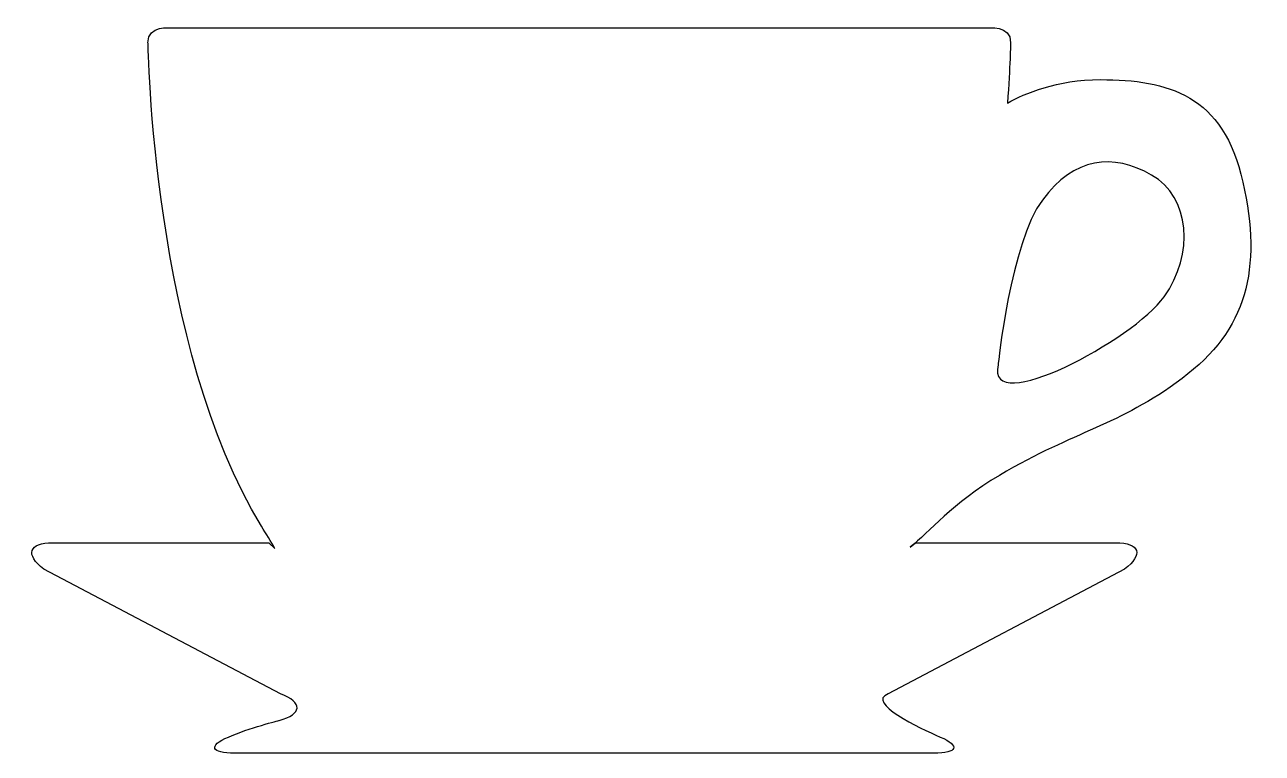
# Model space of a CAD drawing. Header units: centimetres. Extents: x -11.5 to 11.5, y -6.7 to 6.8.
import ezdxf

# ---------------------------------------------------------------- set-up
doc = ezdxf.new("R2010")
doc.units = ezdxf.units.CM
doc.header["$MEASUREMENT"] = 0
doc.layers.add('Camada 1', color=7, linetype='Continuous')

msp = doc.modelspace()

# ---------------------------------------------------------------- linework, layer by layer
at = {"layer": 'Camada 1'}
for points, knots in [([(4.99901, -2.91065), (5.36297, -2.63331), (5.77173, -2.10036), (6.65985, -1.57696), (6.65985, -1.57696), (8.09966, -0.72865), (8.84536, -0.67709), (10.05363, 0.22279), (10.05363, 0.22279), (11.26217, 1.12293), (11.54503, 2.2541), (11.18509, 3.87417), (11.18509, 3.87417), (10.82515, 5.49421), (9.79679, 5.77682), (8.53672, 5.77682), (8.53672, 5.77682), (7.7272, 5.77682), (7.13146, 5.5225), (6.8083, 5.34052), (6.8083, 5.34052), (6.85913, 6.03214), (6.86511, 6.46243), (6.86511, 6.46243), (6.86511, 6.46243), (6.87387, 6.79686), (6.4368, 6.73678), (6.4368, 6.73678), (6.4368, 6.73678), (6.4368, 6.73678), (-1.14403, 6.73677), (-1.14403, 6.73677), (-1.14403, 6.73677), (-1.14403, 6.73677), (-1.16155, 6.73677), (-1.16155, 6.73677), (-1.16155, 6.73677), (-1.16155, 6.73677), (-8.74212, 6.73677), (-8.74212, 6.73677), (-8.74212, 6.73677), (-8.74212, 6.73677), (-9.17916, 6.79686), (-9.17067, 6.46242), (-9.17067, 6.46242), (-9.17067, 6.46242), (-9.09082, 0.78925), (-7.06226, -2.51968), (-7.06226, -2.51968), (-6.97265, -2.66584), (-6.88906, -2.80405), (-6.81069, -2.93468), (-6.81069, -2.93468), (-6.81069, -2.93468), (-6.9211, -2.82858), (-6.9211, -2.82858), (-6.9211, -2.82858), (-6.9211, -2.82858), (-10.93814, -2.82858), (-10.93814, -2.82858), (-10.93814, -2.82858), (-11.38698, -2.82858), (-11.46207, -3.05109), (-11.10485, -3.32298), (-11.10485, -3.32298), (-11.10485, -3.32298), (-6.70856, -5.63864), (-6.70856, -5.63864), (-6.70856, -5.63864), (-6.28777, -5.79538), (-6.29877, -6.01734), (-6.73282, -6.13151), (-6.73282, -6.13151), (-6.73282, -6.13151), (-7.29427, -6.27343), (-7.67675, -6.43941), (-7.67675, -6.43941), (-8.05873, -6.60536), (-8.00417, -6.74106), (-7.55536, -6.74106), (-7.55536, -6.74106), (-7.55536, -6.74106), (5.43581, -6.74105), (5.43581, -6.74105), (5.43581, -6.74105), (5.88438, -6.74105), (5.93921, -6.60535), (5.55696, -6.4394), (5.55696, -6.4394), (5.17474, -6.27345), (4.16821, -5.79538), (4.58874, -5.63864), (4.58874, -5.63864), (4.58874, -5.63864), (8.98529, -3.32298), (8.98529, -3.32298), (8.98529, -3.32298), (9.34224, -3.05112), (9.26739, -2.82858), (8.81858, -2.82858), (8.81858, -2.82858), (8.81858, -2.82858), (5.10114, -2.82858), (5.10114, -2.82858), (5.10114, -2.82858), (5.10114, -2.82858), (4.99901, -2.91065), (4.99901, -2.91065)], [0, 0, 0, 0, 0.03571429, 0.03571429, 0.03571429, 0.03571429, 0.07142857, 0.07142857, 0.07142857, 0.07142857, 0.10714286, 0.10714286, 0.10714286, 0.10714286, 0.14285714, 0.14285714, 0.14285714, 0.14285714, 0.17857143, 0.17857143, 0.17857143, 0.17857143, 0.21428571, 0.21428571, 0.21428571, 0.21428571, 0.25, 0.25, 0.25, 0.25, 0.28571429, 0.28571429, 0.28571429, 0.28571429, 0.32142857, 0.32142857, 0.32142857, 0.32142857, 0.35714286, 0.35714286, 0.35714286, 0.35714286, 0.39285714, 0.39285714, 0.39285714, 0.39285714, 0.42857143, 0.42857143, 0.42857143, 0.42857143, 0.46428571, 0.46428571, 0.46428571, 0.46428571, 0.5, 0.5, 0.5, 0.5, 0.53571429, 0.53571429, 0.53571429, 0.53571429, 0.57142857, 0.57142857, 0.57142857, 0.57142857, 0.60714286, 0.60714286, 0.60714286, 0.60714286, 0.64285714, 0.64285714, 0.64285714, 0.64285714, 0.67857143, 0.67857143, 0.67857143, 0.67857143, 0.71428571, 0.71428571, 0.71428571, 0.71428571, 0.75, 0.75, 0.75, 0.75, 0.78571429, 0.78571429, 0.78571429, 0.78571429, 0.82142857, 0.82142857, 0.82142857, 0.82142857, 0.85714286, 0.85714286, 0.85714286, 0.85714286, 0.89285714, 0.89285714, 0.89285714, 0.89285714, 0.92857143, 0.92857143, 0.92857143, 0.92857143, 1, 1, 1, 1]), ([(9.71947, 1.73998), (9.154, 0.94298), (6.40255, -0.52263), (6.63408, 0.4799), (6.63408, 0.4799), (6.63408, 0.4799), (6.86562, 2.74275), (7.45688, 3.53975), (7.45688, 3.53975), (8.04814, 4.33675), (8.76805, 4.41409), (9.48817, 4.00282), (9.48817, 4.00282), (10.2081, 3.59132), (10.2852, 2.53698), (9.71947, 1.73998)], [0, 0, 0, 0, 0.2, 0.2, 0.2, 0.2, 0.4, 0.4, 0.4, 0.4, 0.6, 0.6, 0.6, 0.6, 1, 1, 1, 1])]:
    msp.add_open_spline(points, degree=3, knots=knots, dxfattribs=at)

doc.saveas('drawing.dxf')
